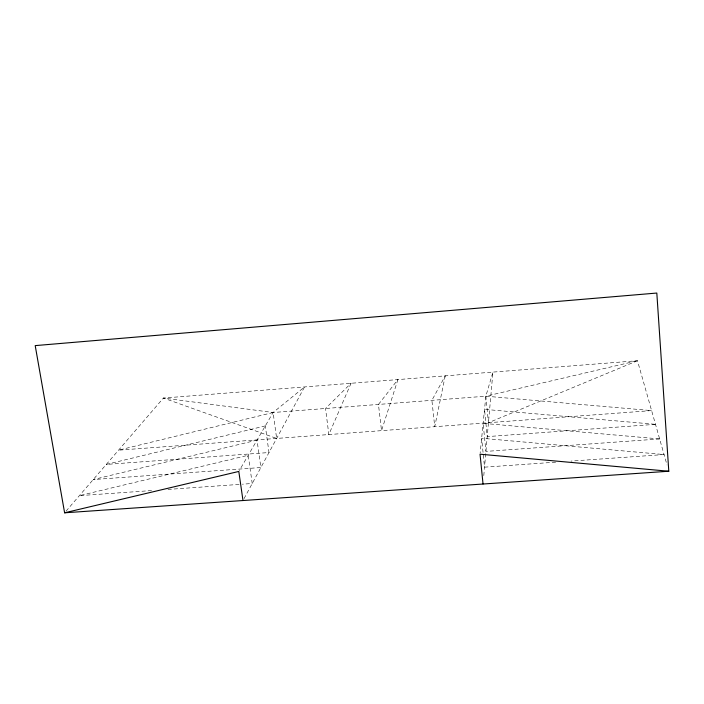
<?xml version="1.0" encoding="UTF-8"?>
<svg xmlns="http://www.w3.org/2000/svg" width="704" height="704" viewBox="0 0 704 704"><rect width="100%" height="100%" fill="white"/><g stroke="black" fill="none" stroke-linecap="round" stroke-linejoin="round"><path stroke-width="0.53" stroke-dasharray="3.52 2.64" d="M483.789 475.596L492.923 372.099L485.848 396.202L480.154 453.13M244.015 498.643L304.559 386.936L273.108 412.509L239.334 470.545M66.018 511.166L163.425 398.05L637.472 360.721L667.022 464.983M151.58 490.574L79.385 495.651L248.222 455.268L252.217 483.498L242.37 484.194M167.983 489.421L241.278 484.273M555.685 462.167L484.528 467.166L481.642 438.249L664.066 454.546L571.014 461.094M445.227 375.857L434.738 426.694L431.895 400.338L445.227 375.857M397.936 379.579L381.533 430.646L378.453 404.439L397.936 379.579M351.05 383.275L328.838 434.562L325.53 408.487L351.05 383.275M637.472 360.721L488.453 422.708L485.848 396.202L637.472 360.721M273.108 412.509L118.536 450.173L651.605 410.599L485.848 396.202L273.108 412.509L163.425 398.05L276.646 438.434L273.108 412.509M265.32 425.894L106.269 464.42L268.998 452.54L265.32 425.894M257.039 440.114L93.236 479.556L260.867 467.535L257.039 440.114M655.503 424.327L487.23 436.612L484.528 409.35L655.503 424.327M659.648 438.944L485.918 451.405L483.129 423.333L659.648 438.944"/><path stroke-width="1.06" d="M64.61 512.802L668.8 471.24L656.814 293.049L35.2 345.611L64.61 512.802L238.806 471.442L242.986 500.535M668.8 471.24L480.04 454.194L483.041 484.018"/></g></svg>
